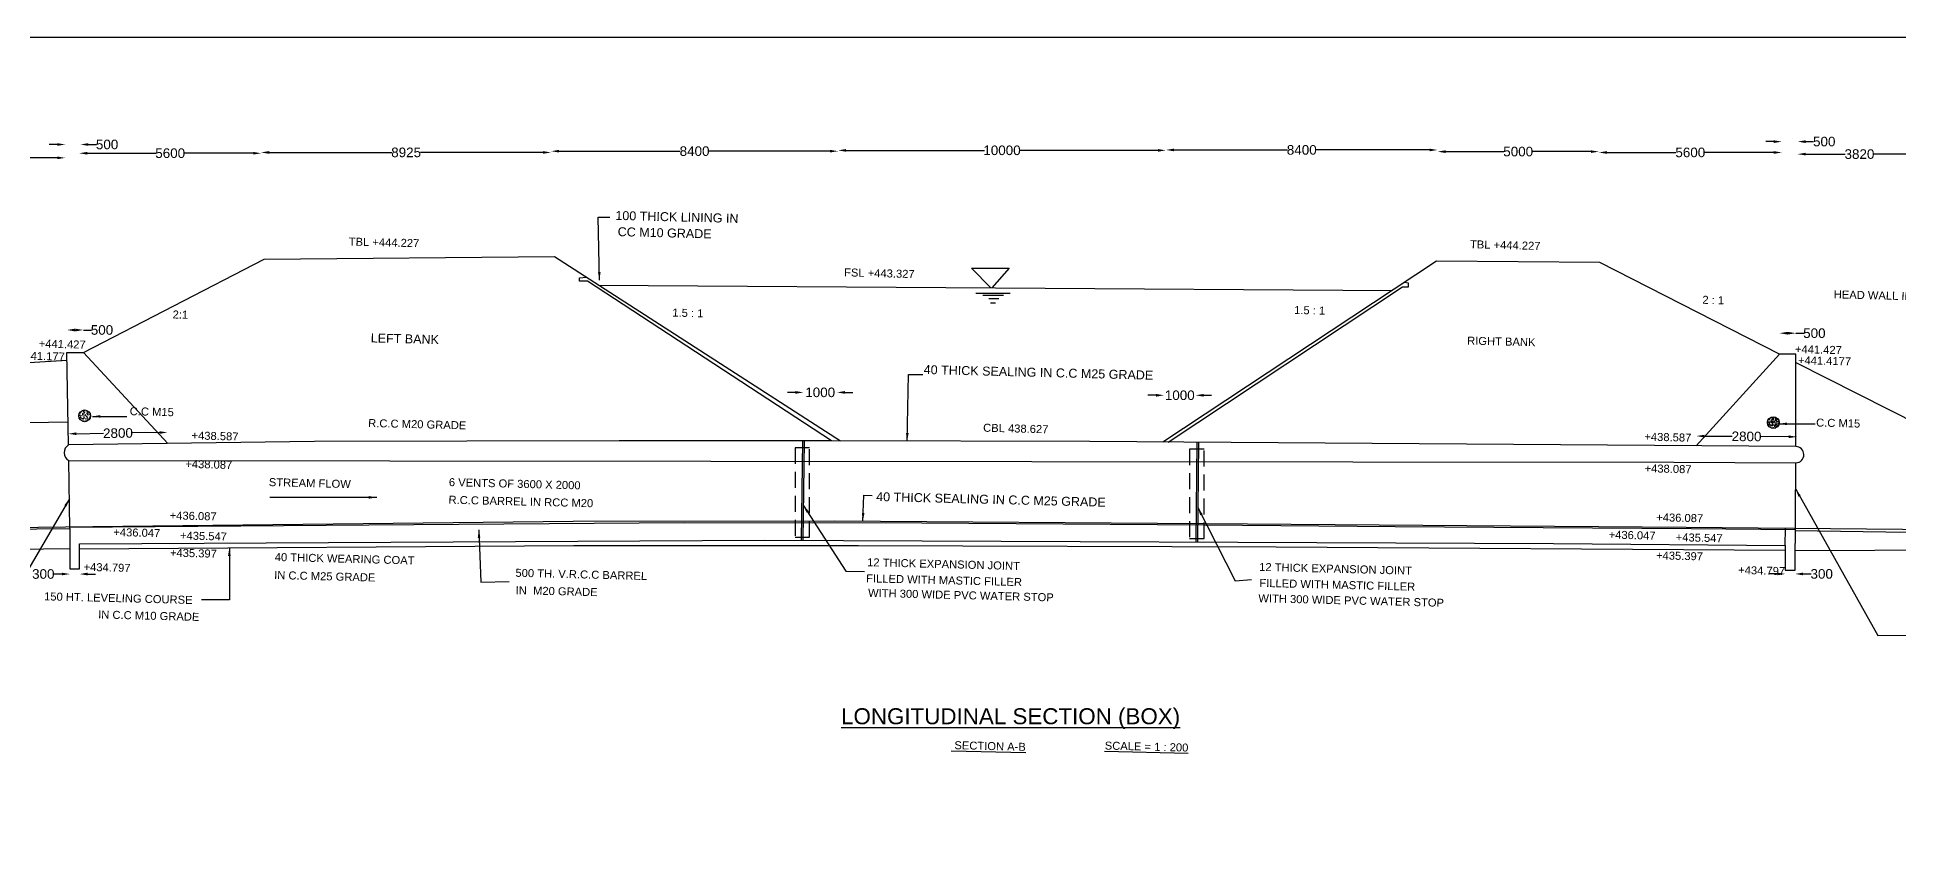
# Model space of a CAD drawing. Header units: millimetres. Extents: x 4403 to 145284, y 12011 to 109869.
# Drawn here: x 33812 to 91969, y 84731 to 109869 of the extents above; entities that cross this region are included whole.
import ezdxf

# ---------------------------------------------------------------- set-up
doc = ezdxf.new("R2010")
doc.units = ezdxf.units.MM
doc.header["$MEASUREMENT"] = 0
doc.linetypes.add('DASHED', pattern=[0.75, 0.5, -0.25])
for name, color, linetype in [('DIM', 7, 'Continuous'), ('DWG', 7, 'Continuous'), ('TEXT', 7, 'Continuous')]:
    doc.layers.add(name, color=color, linetype=linetype)
doc.styles.get("Standard").update_dxf_attribs({"font": 'arial.ttf'})
doc.dimstyles.new('Civil', dxfattribs={"dimtxt": 300, "dimasz": 250, "dimexe": 0.1, "dimexo": 0.0625, "dimgap": 0.09, "dimtad": 0, "dimdec": 0, "dimzin": 12, "dimdsep": 46, "dimtxsty": 'Standard', "dimcen": 0.1, "dimse1": 1, "dimse2": 1, "dimadec": 0, "dimazin": 2, "dimtfac": 1, "dimtdec": 0, "dimtofl": 0, "dimtmove": 0, "dimatfit": 3, "dimfxl": 1, "dimfrac": 1, "dimtolj": 1, "dimtzin": 0, "dimarcsym": 0})

# ---------------------------------------------------------------- blocks, each defined once
blk = doc.blocks.new('*D4')
at = {"layer": 'Defpoints', "color": 0, "transparency": 16777216}
for p in [(24732, 105957), (34687, 106100), (34687, 105957)]:
    blk.add_point(p, dxfattribs=at)
at = {"layer": 'DIM', "color": 0, "lineweight": -2, "transparency": 16777216}
for p, q in [((24982, 106100), (29262, 106100)), ((34437, 106100), (30157, 106100))]:
    blk.add_line(p, q, dxfattribs=at)
at = {"layer": 'DIM', "color": 0, "transparency": 16777216}
for points in [[(24982, 106142), (24982, 106058), (24732, 106100)], [(34437, 106142), (34437, 106058), (34687, 106100)]]:
    blk.add_solid(points, dxfattribs=at)
at = {"layer": 'DIM', "color": 0, "transparency": 16777216, "insert": (29710, 106100), "char_height": 300, "attachment_point": 5}
blk.add_mtext('\\A1;9800', dxfattribs=at)
blk = doc.blocks.new('*D5')
at = {"layer": 'Defpoints', "color": 0, "transparency": 16777216}
for p in [(35163, 106517), (34687, 106100), (35163, 106100)]:
    blk.add_point(p, dxfattribs=at)
at = {"layer": 'DIM', "color": 0, "lineweight": -2, "transparency": 16777216}
for p, q in [((34437, 106517), (34187, 106517)), ((35413, 106517), (35663, 106517))]:
    blk.add_line(p, q, dxfattribs=at)
at = {"layer": 'DIM', "color": 0, "transparency": 16777216}
for points in [[(34437, 106559), (34437, 106475), (34687, 106517)], [(35413, 106559), (35413, 106475), (35163, 106517)]]:
    blk.add_solid(points, dxfattribs=at)
at = {"layer": 'DIM', "color": 0, "transparency": 16777216, "insert": (35994, 106517), "char_height": 300, "attachment_point": 5}
blk.add_mtext('\\A1;500', dxfattribs=at)
blk = doc.blocks.new('*D6')
at = {"layer": 'Defpoints', "color": 0, "transparency": 16777216}
for p in [(35124, 106517), (40808, 106517), (40808, 106244)]:
    blk.add_point(p, dxfattribs=at)
at = {"layer": 'DIM', "color": 0, "lineweight": -2, "transparency": 16777216}
for p, q in [((35374, 106244), (37519, 106244)), ((40558, 106244), (38414, 106244))]:
    blk.add_line(p, q, dxfattribs=at)
at = {"layer": 'DIM', "color": 0, "transparency": 16777216}
for points in [[(35374, 106285), (35374, 106202), (35124, 106244)], [(40558, 106285), (40558, 106202), (40808, 106244)]]:
    blk.add_solid(points, dxfattribs=at)
at = {"layer": 'DIM', "color": 0, "transparency": 16777216, "insert": (37966, 106244), "char_height": 300, "attachment_point": 5}
blk.add_mtext('\\A1;5600', dxfattribs=at)
blk = doc.blocks.new('*D7')
at = {"layer": 'Defpoints', "color": 0, "transparency": 16777216}
for p in [(40808, 106244), (49865, 106269), (49865, 106244)]:
    blk.add_point(p, dxfattribs=at)
at = {"layer": 'DIM', "color": 0, "lineweight": -2, "transparency": 16777216}
for p, q in [((41058, 106269), (44887, 106269)), ((49615, 106269), (45786, 106269))]:
    blk.add_line(p, q, dxfattribs=at)
at = {"layer": 'DIM', "color": 0, "transparency": 16777216}
for points in [[(41058, 106311), (41058, 106227), (40808, 106269)], [(49615, 106311), (49615, 106227), (49865, 106269)]]:
    blk.add_solid(points, dxfattribs=at)
at = {"layer": 'DIM', "color": 0, "transparency": 16777216, "insert": (45337, 106269), "char_height": 300, "attachment_point": 5}
blk.add_mtext('\\A1;8925', dxfattribs=at)
blk = doc.blocks.new('*D8')
at = {"layer": 'Defpoints', "color": 0, "transparency": 16777216}
for p in [(49865, 106269), (58830, 106308), (58830, 106269)]:
    blk.add_point(p, dxfattribs=at)
at = {"layer": 'DIM', "color": 0, "lineweight": -2, "transparency": 16777216}
for p, q in [((50115, 106308), (53900, 106308)), ((58580, 106308), (54796, 106308))]:
    blk.add_line(p, q, dxfattribs=at)
at = {"layer": 'DIM', "color": 0, "transparency": 16777216}
for points in [[(50115, 106350), (50115, 106267), (49865, 106308)], [(58580, 106350), (58580, 106267), (58830, 106308)]]:
    blk.add_solid(points, dxfattribs=at)
at = {"layer": 'DIM', "color": 0, "transparency": 16777216, "insert": (54348, 106308), "char_height": 300, "attachment_point": 5}
blk.add_mtext('\\A1;8400', dxfattribs=at)
blk = doc.blocks.new('*D9')
at = {"layer": 'Defpoints', "color": 0, "transparency": 16777216}
for p in [(58830, 106308), (69074, 106334), (69074, 106308)]:
    blk.add_point(p, dxfattribs=at)
at = {"layer": 'DIM', "color": 0, "lineweight": -2, "transparency": 16777216}
for p, q in [((59080, 106334), (63402, 106334)), ((68824, 106334), (64502, 106334))]:
    blk.add_line(p, q, dxfattribs=at)
at = {"layer": 'DIM', "color": 0, "transparency": 16777216}
for points in [[(59080, 106375), (59080, 106292), (58830, 106334)], [(68824, 106375), (68824, 106292), (69074, 106334)]]:
    blk.add_solid(points, dxfattribs=at)
at = {"layer": 'DIM', "color": 0, "transparency": 16777216, "insert": (63952, 106334), "char_height": 300, "attachment_point": 5}
blk.add_mtext('\\A1;10000', dxfattribs=at)
blk = doc.blocks.new('*D10')
at = {"layer": 'Defpoints', "color": 0, "transparency": 16777216}
for p in [(69074, 106334), (77559, 106347), (77559, 106334)]:
    blk.add_point(p, dxfattribs=at)
at = {"layer": 'DIM', "color": 0, "lineweight": -2, "transparency": 16777216}
for p, q in [((69324, 106347), (72869, 106347)), ((77309, 106347), (73764, 106347))]:
    blk.add_line(p, q, dxfattribs=at)
at = {"layer": 'DIM', "color": 0, "transparency": 16777216}
for points in [[(69324, 106388), (69324, 106305), (69074, 106347)], [(77309, 106388), (77309, 106305), (77559, 106347)]]:
    blk.add_solid(points, dxfattribs=at)
at = {"layer": 'DIM', "color": 0, "transparency": 16777216, "insert": (73317, 106347), "char_height": 300, "attachment_point": 5}
blk.add_mtext('\\A1;8400', dxfattribs=at)
blk = doc.blocks.new('*D11')
at = {"layer": 'Defpoints', "color": 0, "transparency": 16777216}
for p in [(77559, 106347), (82599, 106347), (82599, 106295)]:
    blk.add_point(p, dxfattribs=at)
at = {"layer": 'DIM', "color": 0, "lineweight": -2, "transparency": 16777216}
for p, q in [((77809, 106295), (79632, 106295)), ((82349, 106295), (80527, 106295))]:
    blk.add_line(p, q, dxfattribs=at)
at = {"layer": 'DIM', "color": 0, "transparency": 16777216}
for points in [[(77809, 106336), (77809, 106253), (77559, 106295)], [(82349, 106336), (82349, 106253), (82599, 106295)]]:
    blk.add_solid(points, dxfattribs=at)
at = {"layer": 'DIM', "color": 0, "transparency": 16777216, "insert": (80079, 106295), "char_height": 300, "attachment_point": 5}
blk.add_mtext('\\A1;5000', dxfattribs=at)
blk = doc.blocks.new('*D12')
at = {"layer": 'Defpoints', "color": 0, "transparency": 16777216}
for p in [(82599, 106295), (88313, 106295), (88313, 106268)]:
    blk.add_point(p, dxfattribs=at)
at = {"layer": 'DIM', "color": 0, "lineweight": -2, "transparency": 16777216}
for p, q in [((82849, 106268), (85009, 106268)), ((88063, 106268), (85904, 106268))]:
    blk.add_line(p, q, dxfattribs=at)
at = {"layer": 'DIM', "color": 0, "transparency": 16777216}
for points in [[(82849, 106310), (82849, 106227), (82599, 106268)], [(88063, 106310), (88063, 106227), (88313, 106268)]]:
    blk.add_solid(points, dxfattribs=at)
at = {"layer": 'DIM', "color": 0, "transparency": 16777216, "insert": (85456, 106268), "char_height": 300, "attachment_point": 5}
blk.add_mtext('\\A1;5600', dxfattribs=at)
blk = doc.blocks.new('*D13')
at = {"layer": 'Defpoints', "color": 0, "transparency": 16777216}
for p in [(88809, 106607), (88313, 106268), (88809, 106268)]:
    blk.add_point(p, dxfattribs=at)
at = {"layer": 'DIM', "color": 0, "lineweight": -2, "transparency": 16777216}
for p, q in [((88063, 106607), (87813, 106607)), ((89059, 106607), (89309, 106607))]:
    blk.add_line(p, q, dxfattribs=at)
at = {"layer": 'DIM', "color": 0, "transparency": 16777216}
for points in [[(88063, 106649), (88063, 106565), (88313, 106607)], [(89059, 106649), (89059, 106565), (88809, 106607)]]:
    blk.add_solid(points, dxfattribs=at)
at = {"layer": 'DIM', "color": 0, "transparency": 16777216, "insert": (89640, 106607), "char_height": 300, "attachment_point": 5}
blk.add_mtext('\\A1;500', dxfattribs=at)
blk = doc.blocks.new('*D14')
at = {"layer": 'Defpoints', "color": 0, "transparency": 16777216}
for p in [(88809, 106607), (92674, 106607), (92674, 106216)]:
    blk.add_point(p, dxfattribs=at)
at = {"layer": 'DIM', "color": 0, "lineweight": -2, "transparency": 16777216}
for p, q in [((89059, 106216), (90294, 106216)), ((92424, 106216), (91189, 106216))]:
    blk.add_line(p, q, dxfattribs=at)
at = {"layer": 'DIM', "color": 0, "transparency": 16777216}
for points in [[(89059, 106258), (89059, 106175), (88809, 106216)], [(92424, 106258), (92424, 106175), (92674, 106216)]]:
    blk.add_solid(points, dxfattribs=at)
at = {"layer": 'DIM', "color": 0, "transparency": 16777216, "insert": (90741, 106216), "char_height": 300, "attachment_point": 5}
blk.add_mtext('\\A1;3820', dxfattribs=at)
blk = doc.blocks.new('*D21')
at = {"layer": 'Defpoints', "color": 0, "transparency": 16777216}
for p in [(88423, 93217), (88730, 93217), (88730, 93099)]:
    blk.add_point(p, dxfattribs=at)
at = {"layer": 'DIM', "color": 0, "lineweight": -2, "transparency": 16777216}
for p, q in [((88173, 93099), (87923, 93099)), ((88980, 93099), (89230, 93099))]:
    blk.add_line(p, q, dxfattribs=at)
at = {"layer": 'DIM', "color": 0, "transparency": 16777216}
for points in [[(88173, 93141), (88173, 93057), (88423, 93099)], [(88980, 93141), (88980, 93057), (88730, 93099)]]:
    blk.add_solid(points, dxfattribs=at)
at = {"layer": 'DIM', "color": 0, "transparency": 16777216, "insert": (89561, 93099), "char_height": 300, "attachment_point": 5}
blk.add_mtext('\\A1;300', dxfattribs=at)
blk = doc.blocks.new('*D22')
at = {"layer": 'Defpoints', "color": 0, "transparency": 16777216}
for p in [(88784, 97383), (85641, 97103), (88781, 97079)]:
    blk.add_point(p, dxfattribs=at)
at = {"layer": 'DIM', "color": 0, "lineweight": -2, "transparency": 16777216}
for p, q in [((85893, 97406), (86763, 97399)), ((88534, 97385), (87664, 97392))]:
    blk.add_line(p, q, dxfattribs=at)
at = {"layer": 'DIM', "color": 0, "transparency": 16777216}
for points in [[(85894, 97447), (85893, 97364), (85643, 97408)], [(88534, 97427), (88533, 97344), (88784, 97383)]]:
    blk.add_solid(points, dxfattribs=at)
at = {"layer": 'DIM', "color": 0, "transparency": 16777216, "insert": (87213, 97395), "char_height": 300, "attachment_point": 5, "rotation": 359.55779}
blk.add_mtext('\\A1;2800', dxfattribs=at)
blk = doc.blocks.new('*D23')
at = {"layer": 'Defpoints', "color": 0, "transparency": 16777216}
for p in [(88751, 100621), (88243, 99967), (88751, 99967)]:
    blk.add_point(p, dxfattribs=at)
at = {"layer": 'DIM', "color": 0, "lineweight": -2, "transparency": 16777216}
for p, q in [((88493, 100621), (88501, 100621)), ((88751, 100621), (89001, 100621))]:
    blk.add_line(p, q, dxfattribs=at)
at = {"layer": 'DIM', "color": 0, "transparency": 16777216}
for points in [[(88493, 100663), (88493, 100580), (88243, 100621)], [(88501, 100663), (88501, 100580), (88751, 100621)]]:
    blk.add_solid(points, dxfattribs=at)
at = {"layer": 'DIM', "color": 0, "transparency": 16777216, "insert": (89332, 100621), "char_height": 300, "attachment_point": 5}
blk.add_mtext('\\A1;500', dxfattribs=at)
blk = doc.blocks.new('*D24')
at = {"layer": 'Defpoints', "color": 0, "transparency": 16777216}
for p in [(69013, 98538), (70000, 98681), (70000, 98538)]:
    blk.add_point(p, dxfattribs=at)
at = {"layer": 'DIM', "color": 0, "lineweight": -2, "transparency": 16777216}
for p, q in [((68763, 98681), (68513, 98681)), ((70250, 98681), (70500, 98681))]:
    blk.add_line(p, q, dxfattribs=at)
at = {"layer": 'DIM', "color": 0, "transparency": 16777216}
for points in [[(68763, 98723), (68763, 98639), (69013, 98681)], [(70250, 98723), (70250, 98639), (70000, 98681)]]:
    blk.add_solid(points, dxfattribs=at)
at = {"layer": 'DIM', "color": 0, "transparency": 16777216, "insert": (69506, 98681), "char_height": 300, "attachment_point": 5}
blk.add_mtext('\\A1;1000', dxfattribs=at)
blk = doc.blocks.new('*D25')
at = {"layer": 'Defpoints', "color": 0, "transparency": 16777216}
for p in [(57748, 98730), (58797, 98771), (58797, 98730)]:
    blk.add_point(p, dxfattribs=at)
at = {"layer": 'DIM', "color": 0, "lineweight": -2, "transparency": 16777216}
for p, q in [((57498, 98771), (57248, 98771)), ((59047, 98771), (59297, 98771))]:
    blk.add_line(p, q, dxfattribs=at)
at = {"layer": 'DIM', "color": 0, "transparency": 16777216}
for points in [[(57498, 98813), (57498, 98729), (57748, 98771)], [(59047, 98813), (59047, 98729), (58797, 98771)]]:
    blk.add_solid(points, dxfattribs=at)
at = {"layer": 'DIM', "color": 0, "transparency": 16777216, "insert": (58273, 98771), "char_height": 300, "attachment_point": 5}
blk.add_mtext('\\A1;1000', dxfattribs=at)
blk = doc.blocks.new('*D26')
at = {"layer": 'Defpoints', "color": 0, "transparency": 16777216}
for p in [(34832, 93257), (34832, 93096), (35134, 93257)]:
    blk.add_point(p, dxfattribs=at)
at = {"layer": 'DIM', "color": 0, "lineweight": -2, "transparency": 16777216}
for p, q in [((34582, 93096), (34332, 93096)), ((35384, 93096), (35634, 93096))]:
    blk.add_line(p, q, dxfattribs=at)
at = {"layer": 'DIM', "color": 0, "transparency": 16777216}
for points in [[(34582, 93138), (34582, 93055), (34832, 93096)], [(35384, 93138), (35384, 93055), (35134, 93096)]]:
    blk.add_solid(points, dxfattribs=at)
at = {"layer": 'DIM', "color": 0, "transparency": 16777216, "insert": (34001, 93096), "char_height": 300, "attachment_point": 5}
blk.add_mtext('\\A1;300', dxfattribs=at)
blk = doc.blocks.new('*D27')
at = {"layer": 'Defpoints', "color": 0, "transparency": 16777216}
for p in [(34789, 97132), (37883, 97521), (37888, 97175)]:
    blk.add_point(p, dxfattribs=at)
at = {"layer": 'DIM', "color": 0, "lineweight": -2, "transparency": 16777216}
for p, q in [((35034, 97482), (35884, 97493)), ((37633, 97517), (36784, 97506))]:
    blk.add_line(p, q, dxfattribs=at)
at = {"layer": 'DIM', "color": 0, "transparency": 16777216}
for points in [[(35033, 97523), (35034, 97440), (34784, 97478)], [(37633, 97559), (37634, 97476), (37883, 97521)]]:
    blk.add_solid(points, dxfattribs=at)
at = {"layer": 'DIM', "color": 0, "transparency": 16777216, "insert": (36334, 97499), "char_height": 300, "attachment_point": 5, "rotation": 0.78775}
blk.add_mtext('\\A1;2800', dxfattribs=at)
blk = doc.blocks.new('*D28')
at = {"layer": 'Defpoints', "color": 0, "transparency": 16777216}
for p in [(35254, 100721), (34740, 100022), (35254, 100022)]:
    blk.add_point(p, dxfattribs=at)
at = {"layer": 'DIM', "color": 0, "lineweight": -2, "transparency": 16777216}
for p, q in [((34990, 100721), (35004, 100721)), ((35254, 100721), (35504, 100721))]:
    blk.add_line(p, q, dxfattribs=at)
at = {"layer": 'DIM', "color": 0, "transparency": 16777216}
for points in [[(34990, 100763), (34990, 100679), (34740, 100721)], [(35004, 100763), (35004, 100679), (35254, 100721)]]:
    blk.add_solid(points, dxfattribs=at)
at = {"layer": 'DIM', "color": 0, "transparency": 16777216, "insert": (35835, 100721), "char_height": 300, "attachment_point": 5}
blk.add_mtext('\\A1;500', dxfattribs=at)

msp = doc.modelspace()

# ---------------------------------------------------------------- hatches: boundary and pattern name
at = {"layer": 'DWG'}
h = msp.add_hatch(dxfattribs=at)
h.set_pattern_fill('AR-CONC', color=256, scale=20, style=0)
h.set_pattern_definition([(50, (17118.85, 541.75), (143.45204, -12.55043), [15, -165]), (355, (17118.85, 541.75), (-27.75027, 150.43843), [12, -132]), (100.4514, (17130.8, 540.71), (115.70188, 137.8879), [12.74804, -140.22842]), (46.1842, (17118.85, 581.75), (213.4482, -33.1038), [22.5, -247.5]), (96.6356, (17136.64, 579), (186.93254, 194.82357), [19.12206, -210.3426]), (351.1842, (17118.85, 581.75), (186.9324, 194.8237), [18, -198]), (21, (17138.85, 571.75), (119.38141, -80.52378), [15, -165]), (326, (17138.85, 571.75), (48.66307, 145.03), [12, -132]), (71.4514, (17148.8, 565.04), (168.04453, 64.5061), [12.74804, -140.22842]), (37.5, (17118.85, 541.755), (2.43197, 66.57877), [0, -130.4, 0, -134, 0, -132.5]), (7.5, (17118.85, 541.755), (52.61391, 78.88234), [0, -76.4, 0, -127.4, 0, -50.5]), (327.5, (17074.25, 541.755), (106.764487, -4.510974), [0, -50, 0, -156, 0, -207]), (317.5, (17054.25, 541.755), (116.63723, 20.021), [0, -65, 0, -103.6, 0, -147])])
h.paths.add_polyline_path([(35110.1, 98039.4, 1), (35475.3, 98039.4, 1)])
h = msp.add_hatch(dxfattribs=at)
h.set_pattern_fill('AR-CONC', color=256, scale=20, style=0)
h.set_pattern_definition([(50, (69875.18, 332.16), (143.45204, -12.55043), [15, -165]), (355, (69875.18, 332.16), (-27.75027, 150.43843), [12, -132]), (100.4514, (69887.14, 331.12), (115.70188, 137.8879), [12.74804, -140.22842]), (46.1842, (69875.18, 372.16), (213.4482, -33.1038), [22.5, -247.5]), (96.6356, (69892.97, 369.4), (186.93254, 194.82357), [19.12206, -210.3426]), (351.1842, (69875.18, 372.16), (186.9324, 194.8237), [18, -198]), (21, (69895.18, 362.16), (119.38141, -80.52378), [15, -165]), (326, (69895.18, 362.16), (48.66307, 145.03), [12, -132]), (71.4514, (69905.13, 355.45), (168.04453, 64.5061), [12.74804, -140.22842]), (37.5, (69875.184, 332.165), (2.43197, 66.57877), [0, -130.4, 0, -134, 0, -132.5]), (7.5, (69875.184, 332.165), (52.61391, 78.88234), [0, -76.4, 0, -127.4, 0, -50.5]), (327.5, (69830.584, 332.165), (106.764487, -4.510974), [0, -50, 0, -156, 0, -207]), (317.5, (69810.58, 332.165), (116.63723, 20.021), [0, -65, 0, -103.6, 0, -147])])
h.paths.add_polyline_path([(87866.5, 97829.8, 1), (88231.6, 97829.8, 1)])

# ---------------------------------------------------------------- linework, layer by layer
msp.add_lwpolyline([(145283.4, 12010.7), (4403.4, 12010.7), (4403.4, 109869), (145283.4, 109869)], close=True)
for points in [[(35253.8, 100022.4), (40898.8, 102936), (49971.4, 103015), (58909.2, 97253.2)], [(58629.3, 97253.7), (51002, 102248.7), (50749.4, 102248.7), (50749.4, 102350.5), (50966.7, 102373.4)], [(63608.3, 102042.5), (63000.9, 102649.6), (64174.4, 102649.6), (63638, 102042.3)], [(88243.1, 99967.1), (82632.8, 102834.7), (77528.7, 102869.6), (68973.8, 97221.2)], [(51351.2, 102125.5), (76147.4, 101957.6)], [(63137.2, 101876.9), (64204, 101876.9)], [(63353.5, 101805.8), (63996.6, 101805.8)], [(69147.9, 97220), (76465.2, 102067.8), (76647.9, 102067.8), (76647.9, 102189.5), (76515.2, 102200.5)], [(6172.4, 101096.3), (19704.7, 101276.2), (24824.7, 99174.5), (34744.4, 99778.8)], [(63537.2, 101705.1), (63848.4, 101705.1)], [(63596.5, 101571.9), (63747.6, 101571.9)], [(34788.6, 97132.2), (34740.3, 100022.4), (35253.8, 100022.4), (37888.1, 97174.8)], [(88751.4, 97081.3), (88751.4, 99967.1), (88243.1, 99967.1), (85640.9, 97103.3)], [(88751.4, 99707.1), (92629.2, 97747.3), (106113.9, 97394.9), (114832.6, 97139.5)], [(28006, 97736.6), (34776.6, 97848.8)], [(88751.4, 97081.3), (66700.3, 97237.3), (58629.3, 97253.7), (51994.4, 97253.7), (42468.9, 97237.8), (34788.6, 97132.2)], [(57715.2, 97253.7), (57679, 94153.9)], [(57767.2, 97253.5), (57731, 94153.7)], [(70041.9, 97214.7), (70005.7, 94114.8)], [(70094, 97214.5), (70057.7, 94114.6)], [(24486.7, 94410.9), (24486.7, 93137.5), (24804.1, 93137.5), (24957.8, 93771.7), (34831.9, 93895.9), (34831.9, 93256.8), (35134.4, 93256.8), (35134.4, 94039.6), (56529.2, 94159), (81182.1, 94049.5), (88423, 93989.7), (88423, 93216.8), (88730.5, 93216.8), (88755.4, 96570.7)], [(34833, 94517.3), (34800, 96639.4), (84939.4, 96588.7), (88755.4, 96570.7)], [(26837.7, 95671.1), (30402.9, 94523.1), (35546.1, 94581.5), (50550.4, 94747.6), (58718.1, 94755.5), (70250.2, 94680.2), (85322.6, 94563.1), (92086.6, 94496.4), (98301.2, 94404.8), (103520.3, 94204), (110232.5, 94029.2), (114734.8, 93891.6)], [(24486.7, 94410.9), (34833, 94517.3), (34831.9, 93895.9)], [(34832.3, 94561.8), (44171.3, 94631.7), (54026.4, 94710.6), (61446, 94696.5), (70273.7, 94631.5), (76235.5, 94585.2), (85482.6, 94515.2), (88739.9, 94487.3)], [(88423, 93989.7), (88427.8, 94532.5)], [(88722, 94454.8), (97260.7, 94334.9), (101852.3, 94194), (101852.3, 92955.2), (101502.6, 92955.2), (101369, 93584.1), (93705.8, 93838), (88735, 93825.9)], [(35134.4, 93880.2), (50579.8, 93992.5), (59467.6, 93984.3), (72513.7, 93948.2), (88423, 93839.1)]]:
    msp.add_lwpolyline(points, dxfattribs=at)
at = {"layer": 'DWG', "linetype": 'DASHED', "ltscale": 1000}
for points in [[(57487.9, 94246.4), (57939.9, 94246.4), (57939.9, 97038.2), (57487.9, 97038.2)], [(69814.6, 94207.3), (70266.7, 94207.3), (70266.7, 96999.2), (69814.6, 96999.2)]]:
    msp.add_lwpolyline(points, close=True, dxfattribs=at)
at = {"layer": 'DWG'}
for centre in [(35292.7, 98039.4), (88049, 97829.8)]:
    msp.add_circle(centre, 182.6, dxfattribs=at)
for centre, radius, start, end in [((34944.3, 96889.3), 288.5, 122.654768, 239.988283), ((88747.3, 96826), 255.4, 271.811767, 89.093552)]:
    msp.add_arc(centre, radius, start, end, dxfattribs=at)

# ---------------------------------------------------------------- texts
at = {"layer": 'TEXT'}
for s, height, p in [('100 THICK LINING IN', 280, (51870.8, 104162.1)), ('TBL +444.227', 250, (43542.1, 103361.9)), ('CC M10 GRADE', 280, (51943.4, 103654.6)), ('TBL +444.227', 250, (78569.8, 103276.9)), ('FSL +443.327', 250, (59016.9, 102398.9)), ('2 : 1', 250, (85830.6, 101541.4)), ('HEAD WALL IN C.C M15 GRADE', 250, (89934.6, 101712.1)), ('2:1', 250, (38039.1, 101083.3)), ('1.5 : 1', 250, (53650.9, 101141.2)), ('1.5 : 1', 250, (73075.9, 101223.3)), ('LEFT BANK', 280, (44228.3, 100334.4)), ('+441.177', 250, (33206.2, 99802.2)), ('+441.427', 250, (33856.2, 100174.4)), ('RIGHT BANK', 250, (78481.5, 100266)), ('+441.427', 250, (88722.4, 100003.4)), ('40 THICK SEALING IN C.C M25 GRADE', 280, (61503.4, 99346.6)), ('+441.4177', 250, (88816.4, 99656)), ('C.C M15', 250, (36698.7, 98060.5)), ('R.C.C M20 GRADE', 250, (44148.8, 97691.5)), ('CBL 438.627', 250, (63360.8, 97544.5)), ('C.C M15', 250, (89384.1, 97706)), ('+438.587', 250, (38630.7, 97303.4)), ('+438.587', 250, (84018.9, 97266.7)), ('+438.087', 250, (38436.1, 96415.3)), ('STREAM FLOW', 250, (41044.9, 95844.9)), ('6 VENTS OF 3600 X 2000', 250, (46669.5, 95844.6)), ('+438.087', 250, (84025.1, 96278.8)), ('R.C.C BARREL IN RCC M20', 250, (46658.7, 95295.2)), ('40 THICK SEALING IN C.C M25 GRADE', 280, (60019.5, 95377.7)), ('+436.087', 250, (37948, 94807)), ('+436.087', 250, (84388.8, 94748.3)), ('+436.047', 250, (36186.8, 94285.7)), ('+435.547', 250, (38269.5, 94178.3)), ('+436.047', 250, (82902.3, 94205.5)), ('+435.547', 250, (84998, 94125.3)), ('+435.397', 250, (37955.4, 93641.6)), ('40 THICK WEARING COAT', 250, (41230.7, 93504.7)), ('+435.397', 250, (84383.2, 93558.3)), ('+434.797', 250, (35257.2, 93196.8)), ('IN C.C M25 GRADE', 250, (41211.1, 92941.2)), ('500 TH. V.R.C.C BARREL', 250, (48750, 93011.8)), ('FILLED WITH MASTIC FILLER', 250, (59705.7, 92840.7)), ('12 THICK EXPANSION JOINT', 250, (59736, 93341.7)), ('12 THICK EXPANSION JOINT', 250, (71984, 93195.6)), ('+434.797', 250, (86949, 93098.6)), ('150 HT. LEVELING COURSE', 250, (34024.4, 92275.9)), ('IN  M20 GRADE', 250, (48756.5, 92468.3)), ('WITH 300 WIDE PVC WATER STOP', 250, (59766.4, 92385.2)), ('FILLED WITH MASTIC FILLER', 250, (71990.1, 92696.8)), ('IN C.C M10 GRADE', 250, (35712.7, 91709.9)), ('WITH 300 WIDE PVC WATER STOP', 250, (71958.4, 92217.5)), ('%%U SECTION A-B', 250, (62365.8, 87627.7)), ('%%USCALE = 1 : 200', 250, (67160.7, 87613.7))]:
    msp.add_text(s, height=height, rotation=358.569107, dxfattribs=at).set_placement(p)
msp.add_text('%%ULONGITUDINAL SECTION (BOX)', height=500, dxfattribs=at).set_placement((58923.8, 88403.2))

# ---------------------------------------------------------------- dimensions: what is measured, and where the dimension line sits
at = {"layer": 'DIM'}
for p1, p2, distance, text, picture, middle in [((34687.3, 106100.1), (35163.4, 106100.1), 417, '500', '*D5', (35994.3, 106517.1)), ((35124.2, 106517.1), (40808.1, 106517.1), -273.5, '5600', '*D6', (37966.2, 106243.6)), ((40808.1, 106243.6), (49865.4, 106243.6), 25.3, '8925', '*D7', (45336.7, 106268.9)), ((49865.4, 106268.9), (58830.3, 106268.9), 39.4, '8400', '*D8', (54347.8, 106308.3)), ((58830.3, 106308.3), (69074.4, 106308.3), 25.4, '10000', '*D9', (63952.3, 106333.7)), ((69074.4, 106333.7), (77559.1, 106333.7), 13.1, '8400', '*D10', (73316.7, 106346.8)), ((77559.1, 106346.8), (82599.4, 106346.8), -52.3, '5000', '*D11', (80079.3, 106294.6)), ((82599.4, 106294.6), (88313.2, 106294.6), -26.1, '5600', '*D12', (85456.3, 106268.4)), ((88313.2, 106268.4), (88808.6, 106268.4), 338.6, '500', '*D13', (89639.6, 106607.1)), ((88808.6, 106607.1), (92674.4, 106607.1), -390.8, '3820', '*D14', (90741.5, 106216.3)), ((24731.7, 105956.8), (34687.3, 105956.8), 143.3, '9800', '*D4', (29709.5, 106100.1)), ((34740.3, 100022.4), (35253.8, 100022.4), 698.7, '500', '*D28', (35834.8, 100721.1)), ((88243.1, 99967.1), (88751.4, 99967.1), 654.2, '500', '*D23', (89332.3, 100621.3)), ((57748.2, 98730.2), (58797.2, 98730.2), 40.8, '1000', '*D25', (58272.7, 98771)), ((69012.6, 98538.4), (70000.4, 98538.4), 142.7, '1000', '*D24', (69506.5, 98681.1)), ((34788.6, 97132.2), (37888.1, 97174.8), 346, '2800', '*D27', (36333.6, 97499.4)), ((85640.9, 97103.3), (88781.3, 97079.1), 304.2, '2800', '*D22', (87213.4, 97395.4)), ((35134.4, 93256.8), (34831.9, 93256.8), 160.4, '300', '*D26', (34001, 93096.4)), ((88423, 93216.8), (88730.5, 93216.8), -117.8, '300', '*D21', (89561.4, 93099))]:
    dim = msp.add_aligned_dim(p1=p1, p2=p2, distance=distance, text=text, dimstyle='Civil', dxfattribs=at)
    dim.commit()
    dim.dimension.update_dxf_attribs({"geometry": picture, "text_midpoint": middle})

# ---------------------------------------------------------------- leaders
at = {"layer": 'TEXT'}
for points in [[(51375.6, 102279.1), (51335, 104243.4), (51699.8, 104243.4)], [(60989.7, 97248.9), (61030.4, 99334), (61476.3, 99334)], [(35536.2, 98021.6), (36610.4, 98021.6)], [(88227.1, 97789.5), (89352.2, 97789.5)], [(34818.6, 95443.6), (32372.7, 91258.8), (31952.4, 91258.8)], [(44417, 95491.2), (41082.2, 95491.2)], [(59606.3, 94749.7), (59633, 95565.8), (59897.5, 95552.6)], [(88749.3, 95746.7), (91310.5, 91175.1), (92196.4, 91188.3)], [(57743.8, 95248.7), (59077.6, 93187.6), (59659.5, 93174.3)], [(70070.1, 95172.8), (71238, 92884.2), (71744.7, 92924.7)], [(47605.8, 94476.4), (47665.3, 92844.4), (48558.5, 92861.4)], [(39814.1, 93914.2), (39814.1, 92285.4), (38942.3, 92285.4)]]:
    msp.add_leader(points, dimstyle='Civil', override={"dimgap": 0.09, "dimtad": 0}, dxfattribs=at)

doc.saveas('drawing.dxf')
